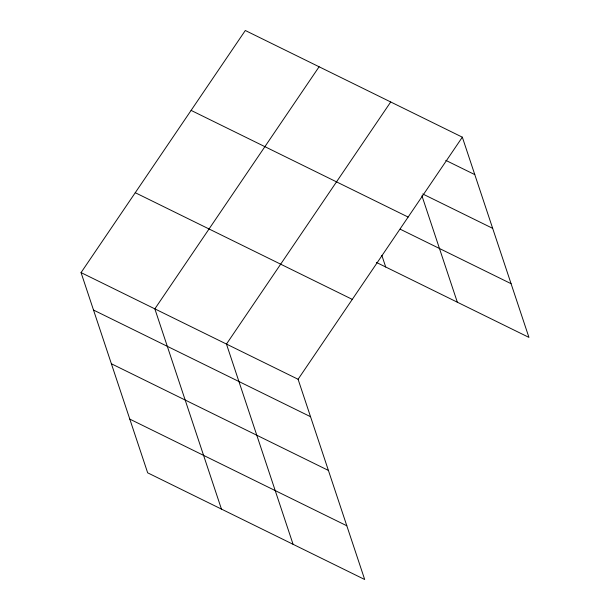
<?xml version="1.0" encoding="UTF-8"?>
<svg xmlns="http://www.w3.org/2000/svg" width="610" height="610" viewBox="0 0 610 610"><rect width="100%" height="100%" fill="white"/><g stroke="black" fill="none" stroke-linecap="round" stroke-linejoin="round"><path stroke-width="0.91" d="M81.054 272.601L298.084 379.267L364.688 579.5L147.666 472.826L81.054 272.601L245.311 30.5L462.334 137.174L528.946 337.399L376.378 262.414M319.099 66.772L154.849 308.866L221.453 509.098M390.72 101.969L226.462 344.07L293.075 544.295M298.084 379.267L462.334 137.174M445.803 160.369L474.793 174.62M422.745 193.972L492.659 228.338M191.105 110.395L408.136 217.061M400.236 229.208L511.073 283.68M135.26 192.707L352.283 299.38M93.513 310.048L310.543 416.714M111.386 363.766L328.409 470.432M129.793 419.108L346.823 525.782M421.937 195.81L457.325 302.202M381.837 255.361L385.703 266.997"/></g></svg>
